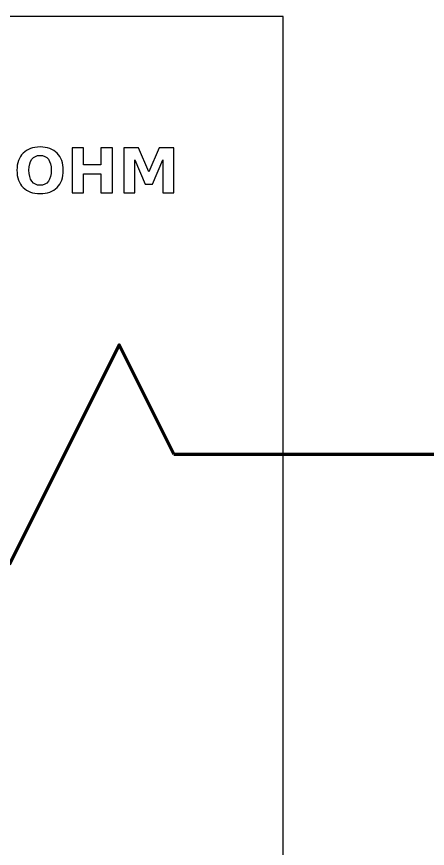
# Model space of a CAD drawing. Header units: centimetres. Extents: x -13.55 to -7.55, y -19.19 to -12.44.
# Drawn here: x -11.159 to -10.221, y -15.75 to -13.85 of the extents above; entities that cross this region are included whole.
import ezdxf

# ---------------------------------------------------------------- set-up
doc = ezdxf.new("R2010")
doc.units = ezdxf.units.CM
doc.header["$MEASUREMENT"] = 0
doc.layers.add('Layer 1', color=7, linetype='Continuous')

msp = doc.modelspace()

# ---------------------------------------------------------------- linework, layer by layer
at = {"layer": 'Layer 1', "color": 7}
msp.add_lwpolyline([(-12.55001, -15.85), (-10.55001, -15.85), (-10.55001, -13.85), (-12.55001, -13.85), (-12.55001, -15.85)], close=True, dxfattribs=at)
at = {"layer": 'Layer 1', "color": 250}
for points, knots in [([(-11.10568, -14.14773), (-11.08915, -14.14773), (-11.07619, -14.15246), (-11.06683, -14.16194), (-11.06683, -14.16194), (-11.05745, -14.17139), (-11.05277, -14.18444), (-11.05277, -14.20112), (-11.05277, -14.20112), (-11.05277, -14.21775), (-11.05745, -14.2308), (-11.06683, -14.24025), (-11.06683, -14.24025), (-11.07619, -14.24973), (-11.08915, -14.25446), (-11.10568, -14.25446), (-11.10568, -14.25446), (-11.12217, -14.25446), (-11.1351, -14.24973), (-11.14451, -14.24025), (-11.14451, -14.24025), (-11.15389, -14.2308), (-11.1586, -14.21775), (-11.1586, -14.20112), (-11.1586, -14.20112), (-11.1586, -14.18444), (-11.15389, -14.17139), (-11.14451, -14.16194), (-11.14451, -14.16194), (-11.1351, -14.15246), (-11.12217, -14.14773), (-11.10568, -14.14773)], [0, 0, 0, 0, 0.125, 0.125, 0.125, 0.125, 0.25, 0.25, 0.25, 0.25, 0.375, 0.375, 0.375, 0.375, 0.5, 0.5, 0.5, 0.5, 0.625, 0.625, 0.625, 0.625, 0.75, 0.75, 0.75, 0.75, 0.875, 0.875, 0.875, 0.875, 1, 1, 1, 1]), ([(-11.0327, -14.14959), (-11.0327, -14.14959), (-11.00617, -14.14959), (-11.00617, -14.14959), (-11.00617, -14.14959), (-11.00617, -14.14959), (-11.00617, -14.1888), (-11.00617, -14.1888), (-11.00617, -14.1888), (-11.00617, -14.1888), (-10.96704, -14.1888), (-10.96704, -14.1888), (-10.96704, -14.1888), (-10.96704, -14.1888), (-10.96704, -14.14959), (-10.96704, -14.14959), (-10.96704, -14.14959), (-10.96704, -14.14959), (-10.94051, -14.14959), (-10.94051, -14.14959), (-10.94051, -14.14959), (-10.94051, -14.14959), (-10.94051, -14.25246), (-10.94051, -14.25246), (-10.94051, -14.25246), (-10.94051, -14.25246), (-10.96704, -14.25246), (-10.96704, -14.25246), (-10.96704, -14.25246), (-10.96704, -14.25246), (-10.96704, -14.20886), (-10.96704, -14.20886), (-10.96704, -14.20886), (-10.96704, -14.20886), (-11.00617, -14.20886), (-11.00617, -14.20886), (-11.00617, -14.20886), (-11.00617, -14.20886), (-11.00617, -14.25246), (-11.00617, -14.25246), (-11.00617, -14.25246), (-11.00617, -14.25246), (-11.0327, -14.25246), (-11.0327, -14.25246), (-11.0327, -14.25246), (-11.0327, -14.25246), (-11.0327, -14.14959), (-11.0327, -14.14959)], [0, 0, 0, 0, 0.0833333, 0.0833333, 0.0833333, 0.0833333, 0.1666667, 0.1666667, 0.1666667, 0.1666667, 0.25, 0.25, 0.25, 0.25, 0.3333333, 0.3333333, 0.3333333, 0.3333333, 0.4166667, 0.4166667, 0.4166667, 0.4166667, 0.5, 0.5, 0.5, 0.5, 0.5833333, 0.5833333, 0.5833333, 0.5833333, 0.6666667, 0.6666667, 0.6666667, 0.6666667, 0.75, 0.75, 0.75, 0.75, 0.8333333, 0.8333333, 0.8333333, 0.8333333, 0.9166667, 0.9166667, 0.9166667, 0.9166667, 1, 1, 1, 1]), ([(-10.91461, -14.14959), (-10.91461, -14.14959), (-10.88086, -14.14959), (-10.88086, -14.14959), (-10.88086, -14.14959), (-10.88086, -14.14959), (-10.85741, -14.20465), (-10.85741, -14.20465), (-10.85741, -14.20465), (-10.85741, -14.20465), (-10.83385, -14.14959), (-10.83385, -14.14959), (-10.83385, -14.14959), (-10.83385, -14.14959), (-10.80017, -14.14959), (-10.80017, -14.14959), (-10.80017, -14.14959), (-10.80017, -14.14959), (-10.80017, -14.25246), (-10.80017, -14.25246), (-10.80017, -14.25246), (-10.80017, -14.25246), (-10.82524, -14.25246), (-10.82524, -14.25246), (-10.82524, -14.25246), (-10.82524, -14.25246), (-10.82524, -14.17722), (-10.82524, -14.17722), (-10.82524, -14.17722), (-10.82524, -14.17722), (-10.84895, -14.23268), (-10.84895, -14.23268), (-10.84895, -14.23268), (-10.84895, -14.23268), (-10.86576, -14.23268), (-10.86576, -14.23268), (-10.86576, -14.23268), (-10.86576, -14.23268), (-10.88947, -14.17722), (-10.88947, -14.17722), (-10.88947, -14.17722), (-10.88947, -14.17722), (-10.88947, -14.25246), (-10.88947, -14.25246), (-10.88947, -14.25246), (-10.88947, -14.25246), (-10.91461, -14.25246), (-10.91461, -14.25246), (-10.91461, -14.25246), (-10.91461, -14.25246), (-10.91461, -14.14959), (-10.91461, -14.14959)], [0, 0, 0, 0, 0.0769231, 0.0769231, 0.0769231, 0.0769231, 0.1538462, 0.1538462, 0.1538462, 0.1538462, 0.2307692, 0.2307692, 0.2307692, 0.2307692, 0.3076923, 0.3076923, 0.3076923, 0.3076923, 0.3846154, 0.3846154, 0.3846154, 0.3846154, 0.4615385, 0.4615385, 0.4615385, 0.4615385, 0.5384615, 0.5384615, 0.5384615, 0.5384615, 0.6153846, 0.6153846, 0.6153846, 0.6153846, 0.6923077, 0.6923077, 0.6923077, 0.6923077, 0.7692308, 0.7692308, 0.7692308, 0.7692308, 0.8461538, 0.8461538, 0.8461538, 0.8461538, 0.9230769, 0.9230769, 0.9230769, 0.9230769, 1, 1, 1, 1]), ([(-11.10568, -14.16695), (-11.11377, -14.16695), (-11.12003, -14.16993), (-11.1245, -14.17591), (-11.1245, -14.17591), (-11.12894, -14.18188), (-11.13118, -14.19028), (-11.13118, -14.20112), (-11.13118, -14.20112), (-11.13118, -14.21194), (-11.12894, -14.22031), (-11.1245, -14.22628), (-11.1245, -14.22628), (-11.12003, -14.23226), (-11.11377, -14.23524), (-11.10568, -14.23524), (-11.10568, -14.23524), (-11.09754, -14.23524), (-11.09127, -14.23226), (-11.0868, -14.22628), (-11.0868, -14.22628), (-11.08235, -14.22031), (-11.08012, -14.21194), (-11.08012, -14.20112), (-11.08012, -14.20112), (-11.08012, -14.19028), (-11.08235, -14.18188), (-11.0868, -14.17591), (-11.0868, -14.17591), (-11.09127, -14.16993), (-11.09754, -14.16695), (-11.10568, -14.16695)], [0, 0, 0, 0, 0.125, 0.125, 0.125, 0.125, 0.25, 0.25, 0.25, 0.25, 0.375, 0.375, 0.375, 0.375, 0.5, 0.5, 0.5, 0.5, 0.625, 0.625, 0.625, 0.625, 0.75, 0.75, 0.75, 0.75, 0.875, 0.875, 0.875, 0.875, 1, 1, 1, 1])]:
    msp.add_open_spline(points, degree=3, knots=knots, dxfattribs=at)
at = {"layer": 'Layer 1', "color": 250, "lineweight": 100}
msp.add_open_spline([(-12.30001, -14.85), (-12.30001, -14.85), (-12.17501, -15.1), (-12.17501, -15.1), (-12.17501, -15.1), (-12.17501, -15.1), (-11.92501, -14.6), (-11.92501, -14.6), (-11.92501, -14.6), (-11.92501, -14.6), (-11.67501, -15.1), (-11.67501, -15.1), (-11.67501, -15.1), (-11.67501, -15.1), (-11.42501, -14.6), (-11.42501, -14.6), (-11.42501, -14.6), (-11.42501, -14.6), (-11.17502, -15.1), (-11.17502, -15.1), (-11.17502, -15.1), (-11.17502, -15.1), (-10.92502, -14.6), (-10.92502, -14.6), (-10.92502, -14.6), (-10.92502, -14.6), (-10.80002, -14.85), (-10.80002, -14.85)], degree=3, knots=[0, 0, 0, 0, 0.1428571, 0.1428571, 0.1428571, 0.1428571, 0.2857143, 0.2857143, 0.2857143, 0.2857143, 0.4285714, 0.4285714, 0.4285714, 0.4285714, 0.5714286, 0.5714286, 0.5714286, 0.5714286, 0.7142857, 0.7142857, 0.7142857, 0.7142857, 0.8571429, 0.8571429, 0.8571429, 0.8571429, 1, 1, 1, 1], dxfattribs=at)
msp.add_open_spline([(-10.80002, -14.85), (-10.80002, -14.85), (-10.55001, -14.85), (-10.55001, -14.85)], degree=3, dxfattribs=at)
at = {"layer": 'Layer 1', "lineweight": 106}
msp.add_open_spline([(-10.55001, -14.85), (-10.55001, -14.85), (-9.50001, -14.84998), (-9.50001, -14.84998)], degree=3, dxfattribs=at)

doc.saveas('drawing.dxf')
